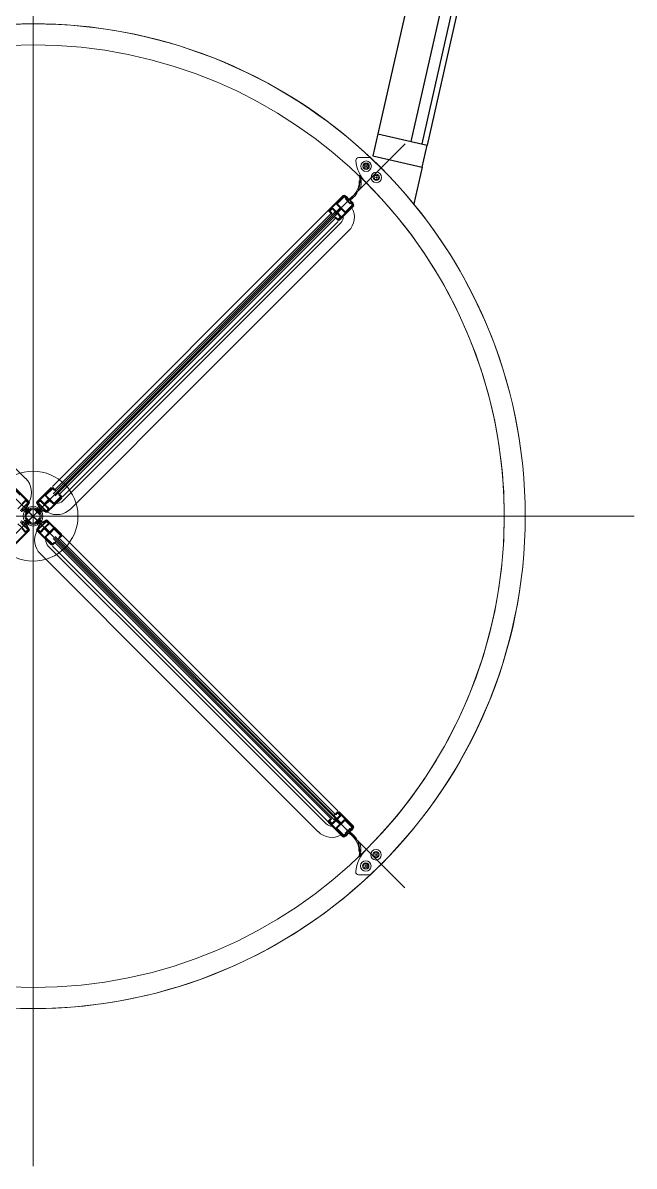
# Model space of a CAD drawing. Header units: inches. Extents: x -399 to 3145, y -842 to 1753.
# Drawn here: x 1133.2 to 1187.6, y -497.9 to -396.1 of the extents above; entities that cross this region are included whole.
import ezdxf

# ---------------------------------------------------------------- set-up
doc = ezdxf.new("R2010")
doc.units = ezdxf.units.IN
doc.header["$MEASUREMENT"] = 0
doc.layers.add('Level 16', color=7, linetype='Continuous', lineweight=9)
doc.layers.add('Level 25', color=7, linetype='Continuous', lineweight=9)

# ---------------------------------------------------------------- blocks, each defined once
blk = doc.blocks.new('1st-Floor-WCB_dwg_CEFAST-825243-Level 1')
at = {"layer": 'Level 25'}
for p, q in [((-0.55, 0), (0.55, 0)), ((0, -0.55), (0, 0.55))]:
    blk.add_line(p, q, dxfattribs=at)
at = {"layer": 'Level 25', "flags": 128}
blk.add_lwpolyline([(-0.62, -1.08), (0.62, -1.08), (1.25, 0), (0.62, 1.08), (-0.62, 1.08), (-1.25, 0)], close=True, dxfattribs=at)
at = {"layer": 'Level 25'}
for radius in [2.86, 1.71]:
    blk.add_circle((0, 0), radius, dxfattribs=at)
blk = doc.blocks.new('1st-Floor-WCB_dwg_CEFAST-825242-Level 1')
at = {"layer": 'Level 25'}
for p, q in [((-0.55, 0), (0.55, 0)), ((0, -0.55), (0, 0.55))]:
    blk.add_line(p, q, dxfattribs=at)
at = {"layer": 'Level 25', "flags": 128}
blk.add_lwpolyline([(-0.62, -1.08), (0.62, -1.08), (1.25, 0), (0.62, 1.08), (-0.62, 1.08), (-1.25, 0)], close=True, dxfattribs=at)
at = {"layer": 'Level 25'}
for radius in [2.86, 1.71]:
    blk.add_circle((0, 0), radius, dxfattribs=at)

msp = doc.modelspace()

# ---------------------------------------------------------------- linework, layer by layer
at = {"layer": 'Level 16', "color": 50, "lineweight": 30}
for p, q in [((1182.11, -329.46), (1164.8, -405.96)), ((1185.04, -330.12), (1167.73, -406.63)), ((1186.02, -330.34), (1168.7, -406.85)), ((1186.5, -330.45), (1169.19, -406.96)), ((1164.8, -405.96), (1164.36, -407.92)), ((1164.8, -405.96), (1169.19, -406.96)), ((1168.75, -408.91), (1169.19, -406.96)), ((1164.36, -407.92), (1168.75, -408.91)), ((1168.75, -408.91), (1168.01, -412.19))]:
    msp.add_line(p, q, dxfattribs=at)
at = {"layer": 'Level 25', "color": 2, "lineweight": 13}
for p, q in [((1134.07, -497.91), (1134.07, -378.51)), ((1133.95, -439.9), (1100.88, -406.83)), ((1134.19, -439.9), (1167.23, -406.85)), ((1163.08, -408.07), (1164.1, -408.07)), ((1164.57, -409.83), (1164.75, -409.83)), ((1164.66, -409.74), (1164.66, -409.92)), ((1161.71, -411.44), (1160.44, -412.71)), ((1161.84, -411.44), (1162.03, -411.62)), ((1161.41, -412.52), (1161.14, -412.25)), ((1161.86, -412.86), (1161.21, -412.22)), ((1162.64, -412.37), (1161.37, -413.64)), ((1161.73, -411.52), (1161.77, -411.56)), ((1161.74, -411.51), (1161.77, -411.55)), ((1161.74, -411.51), (1161.77, -411.53)), ((1161.75, -411.5), (1161.76, -411.52)), ((1161.75, -411.5), (1161.76, -411.51)), ((1161.76, -411.49), (1161.76, -411.5)), ((1162.05, -411.88), (1162.04, -411.9)), ((1162.11, -411.88), (1162.09, -411.9)), ((1162.22, -411.76), (1162.19, -411.79)), ((1162.32, -411.87), (1162.29, -411.9)), ((1162.52, -412.3), (1162.56, -412.35)), ((1162.53, -412.31), (1162.57, -412.34)), ((1162.55, -412.31), (1162.57, -412.34)), ((1162.56, -412.31), (1162.58, -412.33)), ((1162.57, -412.32), (1162.58, -412.33)), ((1162.58, -412.32), (1162.58, -412.32)), ((1160.39, -412.75), (1135.8, -437.35)), ((1135.87, -438.03), (1160.94, -412.95)), ((1136.05, -438.21), (1161.11, -413.13)), ((1160.62, -413.05), (1136.07, -437.61)), ((1136.46, -438.01), (1161.02, -413.45)), ((1160.44, -412.84), (1160.7, -413.11)), ((1160.5, -412.75), (1160.51, -412.76)), ((1160.5, -412.76), (1160.5, -412.76)), ((1160.51, -412.74), (1160.55, -412.77)), ((1160.51, -412.74), (1160.53, -412.77)), ((1160.51, -412.75), (1160.52, -412.77)), ((1160.52, -412.73), (1160.57, -412.78)), ((1160.52, -412.74), (1160.56, -412.78)), ((1160.71, -412.64), (1160.57, -412.78)), ((1160.75, -412.64), (1161.03, -412.92)), ((1161.08, -412.86), (1160.8, -412.59)), ((1161.23, -413.64), (1160.97, -413.37)), ((1161.12, -412.86), (1161.41, -412.57)), ((1161.47, -412.61), (1161.16, -412.92)), ((1161.22, -412.96), (1161.51, -412.66)), ((1161.49, -413.28), (1161.22, -413)), ((1161.3, -413.51), (1161.44, -413.37)), ((1161.49, -413.41), (1161.34, -413.56)), ((1161.47, -412.61), (1161.47, -412.61)), ((1161.47, -412.61), (1161.47, -412.61)), ((1161.48, -412.49), (1161.59, -412.6)), ((1161.48, -412.58), (1161.49, -412.59)), ((1161.48, -412.59), (1161.49, -412.6)), ((1161.48, -412.6), (1161.48, -412.6)), ((1161.48, -412.6), (1161.48, -412.6)), ((1161.49, -412.51), (1161.57, -412.59)), ((1161.49, -412.52), (1161.56, -412.59)), ((1161.49, -412.53), (1161.55, -412.59)), ((1161.49, -412.54), (1161.54, -412.59)), ((1161.49, -412.55), (1161.53, -412.59)), ((1161.49, -412.56), (1161.52, -412.59)), ((1161.49, -412.56), (1161.51, -412.59)), ((1161.49, -412.57), (1161.51, -412.59)), ((1161.49, -412.58), (1161.5, -412.59)), ((1161.56, -412.66), (1161.83, -412.94)), ((1161.25, -413.75), (1136.7, -438.3)), ((1148.49, -426.88), (1161.48, -413.89)), ((1161.31, -413.51), (1161.35, -413.56)), ((1161.31, -413.53), (1161.35, -413.56)), ((1161.31, -413.54), (1161.34, -413.57)), ((1161.32, -413.55), (1161.34, -413.57)), ((1161.32, -413.56), (1161.33, -413.58)), ((1161.32, -413.57), (1161.33, -413.58)), ((1161.32, -413.58), (1161.33, -413.59)), ((1149.2, -427.58), (1162.19, -414.6)), ((1133.41, -436.65), (1121.64, -424.88)), ((1136.72, -438.65), (1148.5, -426.88)), ((1137.43, -439.36), (1149.2, -427.58)), ((1133.72, -438.74), (1132.45, -437.46)), ((1134.42, -438.74), (1135.69, -437.46)), ((1135.71, -437.54), (1135.76, -437.59)), ((1135.71, -437.54), (1135.75, -437.59)), ((1135.71, -437.54), (1135.74, -437.57)), ((1135.72, -437.53), (1135.74, -437.55)), ((1135.72, -437.53), (1135.73, -437.54)), ((1135.72, -437.54), (1135.74, -437.56)), ((1135.73, -437.52), (1135.73, -437.53)), ((1135.82, -437.46), (1136.09, -437.73)), ((1133.36, -438.61), (1133.09, -438.88)), ((1133.72, -438.87), (1133.54, -439.05)), ((1133.64, -438.75), (1133.59, -438.8)), ((1133.64, -438.75), (1133.6, -438.8)), ((1133.65, -438.76), (1133.61, -438.8)), ((1133.65, -438.76), (1133.62, -438.79)), ((1133.66, -438.77), (1133.63, -438.79)), ((1133.66, -438.77), (1133.64, -438.79)), ((1133.66, -438.78), (1133.66, -438.78)), ((1134.42, -438.87), (1134.6, -439.05)), ((1134.48, -438.77), (1134.51, -438.79)), ((1134.48, -438.77), (1134.5, -438.79)), ((1134.48, -438.78), (1134.48, -438.78)), ((1134.49, -438.76), (1134.52, -438.79)), ((1134.49, -438.76), (1134.53, -438.8)), ((1134.5, -438.75), (1134.55, -438.8)), ((1134.5, -438.75), (1134.54, -438.8)), ((1134.78, -438.61), (1135.05, -438.88)), ((1135.1, -438.88), (1135.45, -438.53)), ((1135.5, -438.58), (1135.15, -438.93)), ((1135.17, -438.21), (1135.45, -438.5)), ((1135.34, -439.66), (1136.62, -438.39)), ((1135.52, -438.46), (1135.62, -438.57)), ((1135.52, -438.48), (1135.6, -438.56)), ((1135.52, -438.53), (1135.55, -438.56)), ((1135.52, -438.54), (1135.54, -438.56)), ((1135.52, -438.55), (1135.53, -438.56)), ((1135.52, -438.55), (1135.53, -438.56)), ((1135.53, -438.49), (1135.59, -438.56)), ((1135.53, -438.5), (1135.58, -438.55)), ((1135.53, -438.51), (1135.57, -438.55)), ((1135.53, -438.52), (1135.56, -438.55)), ((1135.53, -438.53), (1135.55, -438.55)), ((1135.57, -438.51), (1135.57, -438.51)), ((1136.62, -438.26), (1136.35, -437.99)), ((1136.5, -438.33), (1136.54, -438.37)), ((1136.52, -438.34), (1136.54, -438.36)), ((1136.53, -438.34), (1136.55, -438.36)), ((1136.54, -438.34), (1136.55, -438.36)), ((1136.55, -438.35), (1136.56, -438.35)), ((1134.35, -439.73), (1100.92, -473.16)), ((1133.32, -439.36), (1133.19, -439.49)), ((1133.46, -439.03), (1133.32, -439.17)), ((1133.32, -439.36), (1133.34, -439.37)), ((1133.33, -439.41), (1133.34, -439.43)), ((1133.34, -439.37), (1133.43, -439.28)), ((1133.41, -439.27), (1133.43, -439.28)), ((1133.46, -439.88), (1133.93, -439.41)), ((1133.47, -439.26), (1133.48, -439.28)), ((1133.79, -439.73), (1167.19, -473.13)), ((1134.68, -439.88), (1134.21, -439.41)), ((1134.67, -439.26), (1134.66, -439.28)), ((1134.68, -439.03), (1134.82, -439.17)), ((1134.72, -439.27), (1134.71, -439.28)), ((1134.8, -439.37), (1134.71, -439.28)), ((1134.82, -439.36), (1134.8, -439.37)), ((1134.81, -439.41), (1134.8, -439.43)), ((1134.82, -439.36), (1134.95, -439.49)), ((1135.19, -439.03), (1135.47, -439.3)), ((1135.42, -439.39), (1135.28, -439.53)), ((1135.28, -439.54), (1135.33, -439.58)), ((1135.28, -439.55), (1135.32, -439.59)), ((1135.29, -439.56), (1135.32, -439.59)), ((1135.29, -439.57), (1135.31, -439.6)), ((1135.29, -439.59), (1135.31, -439.6)), ((1135.3, -439.6), (1135.3, -439.6)), ((1187.63, -440.01), (1074.19, -440.01)), ((1133.32, -440.67), (1133.19, -440.53)), ((1133.32, -440.67), (1133.34, -440.66)), ((1133.46, -441), (1133.32, -440.86)), ((1133.33, -440.62), (1133.34, -440.6)), ((1133.34, -440.66), (1133.43, -440.75)), ((1133.41, -440.76), (1133.43, -440.75)), ((1133.46, -440.15), (1133.93, -440.62)), ((1133.47, -440.76), (1133.48, -440.75)), ((1133.72, -441.16), (1133.54, -440.98)), ((1134.68, -440.15), (1134.21, -440.62)), ((1134.42, -441.16), (1134.6, -440.98)), ((1134.67, -440.76), (1134.66, -440.75)), ((1134.68, -441), (1134.82, -440.86)), ((1134.8, -440.66), (1134.71, -440.75)), ((1134.72, -440.76), (1134.71, -440.75)), ((1134.81, -440.62), (1134.8, -440.6)), ((1134.82, -440.67), (1134.8, -440.66)), ((1134.82, -440.67), (1134.95, -440.53)), ((1135.19, -441), (1135.47, -440.72)), ((1135.28, -440.48), (1135.32, -440.44)), ((1135.28, -440.49), (1135.33, -440.45)), ((1135.42, -440.64), (1135.28, -440.5)), ((1135.29, -440.44), (1135.31, -440.43)), ((1135.29, -440.46), (1135.31, -440.43)), ((1135.29, -440.47), (1135.32, -440.44)), ((1135.3, -440.43), (1135.3, -440.42)), ((1135.34, -440.37), (1136.62, -441.64)), ((1133.72, -441.29), (1132.45, -442.57)), ((1133.36, -441.42), (1133.09, -441.14)), ((1133.64, -441.28), (1133.59, -441.23)), ((1133.64, -441.28), (1133.6, -441.23)), ((1133.65, -441.27), (1133.61, -441.23)), ((1133.65, -441.27), (1133.62, -441.24)), ((1133.66, -441.26), (1133.63, -441.24)), ((1133.66, -441.26), (1133.64, -441.24)), ((1133.66, -441.25), (1133.66, -441.25)), ((1134.42, -441.29), (1135.69, -442.57)), ((1134.48, -441.26), (1134.5, -441.24)), ((1134.48, -441.26), (1134.51, -441.24)), ((1134.48, -441.25), (1134.48, -441.25)), ((1134.49, -441.27), (1134.53, -441.23)), ((1134.49, -441.27), (1134.52, -441.24)), ((1134.5, -441.28), (1134.54, -441.23)), ((1134.5, -441.28), (1134.55, -441.23)), ((1134.78, -441.42), (1135.05, -441.14)), ((1135.1, -441.14), (1135.45, -441.5)), ((1135.5, -441.45), (1135.15, -441.09)), ((1135.17, -441.82), (1135.45, -441.53)), ((1135.22, -441.9), (1135.76, -442.44)), ((1135.52, -441.57), (1135.62, -441.46)), ((1135.52, -441.48), (1135.53, -441.47)), ((1135.52, -441.48), (1135.53, -441.47)), ((1135.52, -441.49), (1135.54, -441.47)), ((1135.52, -441.49), (1135.55, -441.47)), ((1135.52, -441.55), (1135.6, -441.47)), ((1135.53, -441.54), (1135.59, -441.47)), ((1135.53, -441.5), (1135.55, -441.48)), ((1135.53, -441.51), (1135.56, -441.48)), ((1135.53, -441.52), (1135.57, -441.48)), ((1135.53, -441.53), (1135.58, -441.48)), ((1135.57, -441.52), (1135.57, -441.52)), ((1135.87, -442), (1160.91, -467.05)), ((1136.49, -441.71), (1135.95, -441.17)), ((1136.05, -441.82), (1161.08, -466.87)), ((1136.62, -441.77), (1136.35, -442.04)), ((1136.5, -441.7), (1136.54, -441.66)), ((1136.52, -441.69), (1136.54, -441.67)), ((1136.53, -441.69), (1136.55, -441.67)), ((1136.54, -441.69), (1136.55, -441.67)), ((1136.55, -441.68), (1136.56, -441.68)), ((1161.23, -466.25), (1136.7, -441.73)), ((1135.43, -442.67), (1147.21, -454.44)), ((1135.71, -442.49), (1135.75, -442.44)), ((1135.71, -442.49), (1135.74, -442.46)), ((1135.72, -442.49), (1135.74, -442.47)), ((1135.72, -442.5), (1135.74, -442.48)), ((1135.72, -442.5), (1135.73, -442.49)), ((1135.73, -442.51), (1135.73, -442.5)), ((1160.36, -467.25), (1135.8, -442.68)), ((1135.82, -442.57), (1136.09, -442.3)), ((1160.59, -466.95), (1136.07, -442.42)), ((1136.46, -442.02), (1160.99, -466.55)), ((1134.73, -443.37), (1146.5, -455.15)), ((1146.5, -455.15), (1159.46, -468.11)), ((1147.21, -454.44), (1160.17, -467.4)), ((1161.21, -466.36), (1160.94, -466.63)), ((1161.28, -466.46), (1161.31, -466.43)), ((1161.28, -466.49), (1161.32, -466.44)), ((1161.28, -466.47), (1161.32, -466.44)), ((1161.29, -466.43), (1161.3, -466.42)), ((1161.29, -466.44), (1161.31, -466.42)), ((1161.29, -466.45), (1161.31, -466.43)), ((1161.3, -466.42), (1161.3, -466.41)), ((1161.47, -466.59), (1161.32, -466.44)), ((1162.61, -467.63), (1161.34, -466.36)), ((1160.41, -467.16), (1160.67, -466.89)), ((1161.68, -468.56), (1160.41, -467.29)), ((1160.47, -467.24), (1160.47, -467.24)), ((1160.47, -467.25), (1160.48, -467.24)), ((1160.48, -467.25), (1160.49, -467.23)), ((1160.48, -467.26), (1160.51, -467.23)), ((1160.49, -467.26), (1160.53, -467.22)), ((1160.49, -467.26), (1160.52, -467.23)), ((1160.68, -467.36), (1160.54, -467.22)), ((1160.72, -467.36), (1161, -467.08)), ((1161.05, -467.14), (1160.77, -467.41)), ((1161.09, -467.14), (1161.39, -467.43)), ((1161.44, -467.39), (1161.13, -467.08)), ((1161.83, -467.14), (1161.18, -467.78)), ((1161.46, -466.72), (1161.19, -467)), ((1161.19, -467.04), (1161.48, -467.34)), ((1161.44, -467.39), (1161.44, -467.39)), ((1161.44, -467.39), (1161.44, -467.39)), ((1161.45, -467.4), (1161.45, -467.4)), ((1161.45, -467.4), (1161.45, -467.4)), ((1161.45, -467.41), (1161.46, -467.4)), ((1161.45, -467.51), (1161.56, -467.4)), ((1161.46, -467.42), (1161.46, -467.41)), ((1161.46, -467.42), (1161.47, -467.41)), ((1161.46, -467.43), (1161.48, -467.41)), ((1161.46, -467.44), (1161.48, -467.41)), ((1161.46, -467.44), (1161.49, -467.41)), ((1161.46, -467.45), (1161.5, -467.41)), ((1161.46, -467.46), (1161.51, -467.41)), ((1161.46, -467.47), (1161.52, -467.41)), ((1161.46, -467.48), (1161.53, -467.41)), ((1161.46, -467.49), (1161.54, -467.41)), ((1161.53, -467.34), (1161.8, -467.06)), ((1161.89, -467.11), (1162.48, -467.7)), ((1161.39, -467.48), (1161.11, -467.75)), ((1161.16, -467.84), (1161.75, -468.43)), ((1161.7, -468.48), (1161.75, -468.44)), ((1161.71, -468.49), (1161.74, -468.45)), ((1161.71, -468.49), (1161.74, -468.47)), ((1161.72, -468.5), (1161.74, -468.48)), ((1161.72, -468.5), (1161.73, -468.49)), ((1161.82, -468.56), (1162, -468.38)), ((1162.02, -468.12), (1162.01, -468.1)), ((1162.08, -468.12), (1162.06, -468.1)), ((1162.19, -468.24), (1162.16, -468.21)), ((1162.29, -468.13), (1162.26, -468.1)), ((1162.49, -467.7), (1162.53, -467.65)), ((1162.5, -467.69), (1162.54, -467.66)), ((1162.52, -467.69), (1162.54, -467.66)), ((1162.53, -467.69), (1162.55, -467.67)), ((1162.54, -467.68), (1162.55, -467.67)), ((1162.55, -467.68), (1162.56, -467.68)), ((1161.73, -468.51), (1161.73, -468.5)), ((1164.54, -470.17), (1164.72, -470.17)), ((1164.63, -470.26), (1164.63, -470.08)), ((1163.07, -471.95), (1164.09, -471.95))]:
    msp.add_line(p, q, dxfattribs=at)
at = {"layer": 'Level 25', "color": 2, "lineweight": 13, "flags": 128}
for points in [[(1162.23, -411.76), (1162.48, -411.57), (1162.67, -411.38), (1162.83, -411.17), (1162.96, -410.94), (1163.06, -410.69), (1163.12, -410.44), (1163.14, -410.17), (1163.16, -410.14), (1163.19, -410.13), (1163.21, -410.16)], [(1163.09, -410.89), (1163.2, -410.89), (1163.27, -410.66), (1163.3, -410.42), (1163.31, -410.17), (1163.29, -409.93), (1163.23, -409.66), (1163.13, -409.66), (1163.19, -409.92), (1163.21, -410.2), (1163.2, -410.47), (1163.14, -410.74), (1163.05, -411), (1162.92, -411.24), (1162.76, -411.46), (1162.57, -411.66), (1162.32, -411.87), (1162.58, -412.12), (1162.55, -412.15)], [(1161.19, -412.16), (1161.78, -411.57), (1161.76, -411.49), (1160.49, -412.76), (1160.57, -412.78), (1160.52, -412.73)], [(1161.92, -412.89), (1162.51, -412.3), (1162.59, -412.32), (1161.32, -413.59), (1161.3, -413.51), (1161.35, -413.56)], [(1161.78, -411.57), (1161.73, -411.52), (1161.78, -411.57)], [(1161.8, -411.49), (1161.98, -411.68), (1162.03, -411.63)], [(1161.88, -411.58), (1161.86, -411.61), (1161.95, -411.7), (1161.91, -411.75), (1162.05, -411.88)], [(1161.93, -411.53), (1161.96, -411.5), (1162.22, -411.76)], [(1162.11, -411.88), (1161.97, -411.75), (1162.06, -411.66), (1162.19, -411.79)], [(1162.04, -411.9), (1162.18, -412.04), (1162.19, -412.03), (1162.33, -412.17), (1162.38, -412.13), (1162.47, -412.22), (1162.5, -412.2)], [(1162.29, -411.9), (1162.42, -412.02), (1162.33, -412.11), (1162.19, -411.97), (1162.18, -411.99), (1162.09, -411.9)], [(1162.64, -412.23), (1162.45, -412.05), (1162.4, -412.1), (1162.59, -412.28)], [(1162.51, -412.3), (1162.56, -412.35), (1162.51, -412.3)], [(1160.49, -412.8), (1160.69, -412.99), (1160.64, -413.04)], [(1161.19, -413.07), (1160.94, -412.96), (1161.12, -413.14), (1161.01, -412.89)], [(1161.03, -412.91), (1161.16, -413.05), (1161.44, -413.33)], [(1161.15, -413.03), (1161.04, -412.93), (1161.15, -413.02), (1161.06, -412.93), (1161.14, -413.01), (1161.07, -412.93), (1161.14, -412.99), (1161.08, -412.94), (1161.14, -412.98), (1161.1, -412.94), (1161.14, -412.97), (1161.11, -412.94), (1161.14, -412.96), (1161.12, -412.94), (1161.14, -412.95), (1161.14, -412.94), (1161.15, -412.94), (1161.15, -412.93), (1161.15, -412.93), (1161.15, -412.92)], [(1161.04, -413.44), (1161.08, -413.39), (1161.28, -413.59)], [(1133.67, -438.78), (1132.41, -437.52), (1132.38, -437.59), (1132.92, -438.13)], [(1134.47, -438.78), (1135.73, -437.52), (1135.76, -437.59), (1135.22, -438.13)], [(1136.02, -437.66), (1135.97, -437.71), (1135.78, -437.52)], [(1133.41, -438.66), (1133.14, -438.93), (1133, -439.07), (1132.72, -439.35)], [(1133.58, -438.91), (1133.56, -438.88), (1133.29, -439.14), (1133.32, -439.17)], [(1133.45, -438.66), (1133.59, -438.8), (1133.67, -438.78)], [(1133.63, -438.96), (1133.66, -438.98), (1133.56, -439.08), (1133.6, -439.12), (1133.47, -439.26)], [(1133.54, -439.05), (1133.49, -439.01), (1133.67, -438.82)], [(1134.69, -438.66), (1134.55, -438.8), (1134.47, -438.78)], [(1134.6, -439.05), (1134.65, -439.01), (1134.47, -438.82)], [(1134.51, -438.96), (1134.48, -438.98), (1134.58, -439.08), (1134.54, -439.12), (1134.67, -439.26)], [(1134.56, -438.91), (1134.58, -438.88), (1134.85, -439.14), (1134.82, -439.17)], [(1134.73, -438.66), (1135, -438.93), (1135.14, -439.07), (1135.42, -439.35)], [(1135.13, -439.06), (1135.02, -438.95), (1135.13, -439.05), (1135.03, -438.95), (1135.12, -439.04), (1135.04, -438.96), (1135.12, -439.03), (1135.05, -438.96), (1135.12, -439.02), (1135.07, -438.96), (1135.12, -439.02), (1135.07, -438.96), (1135.12, -439.01), (1135.08, -438.97), (1135.11, -438.99), (1135.09, -438.97), (1135.12, -438.98), (1135.1, -438.96), (1135.12, -438.97), (1135.11, -438.96), (1135.12, -438.96), (1135.12, -438.95), (1135.13, -438.95), (1135.13, -438.95)], [(1135.19, -438.98), (1135.52, -438.66), (1135.57, -438.64), (1135.61, -438.66), (1135.87, -438.91)], [(1135.91, -438.86), (1135.64, -438.58), (1135.22, -438.17)], [(1135.33, -439.58), (1135.28, -439.53), (1135.3, -439.61), (1136.56, -438.34)], [(1136.56, -438.34), (1136.49, -438.32), (1135.95, -438.86)], [(1136.56, -438.3), (1136.37, -438.11), (1136.42, -438.06)], [(1136.49, -438.32), (1136.53, -438.37), (1136.49, -438.33)], [(1133.19, -439.5), (1133.09, -439.4), (1133.23, -439.26), (1133.2, -439.23), (1132.94, -439.5), (1132.97, -439.53)], [(1133.32, -439.41), (1133.19, -439.55), (1133.14, -439.5), (1133.04, -439.6), (1133.01, -439.58)], [(1133.57, -439.52), (1133.7, -439.39), (1133.72, -439.36), (1133.7, -439.39), (1133.57, -439.52), (1133.45, -439.65), (1133.41, -439.66), (1133.38, -439.65), (1133.36, -439.62), (1133.36, -439.56), (1133.35, -439.54), (1133.33, -439.55), (1133.35, -439.54), (1133.33, -439.55), (1133.35, -439.54), (1133.36, -439.56), (1133.36, -439.62), (1133.38, -439.65), (1133.41, -439.66), (1133.45, -439.65), (1133.57, -439.52), (1133.7, -439.39), (1133.72, -439.36), (1133.7, -439.32)], [(1133.7, -439.32), (1133.67, -439.31), (1133.7, -439.32), (1133.72, -439.36), (1133.7, -439.39), (1133.57, -439.52), (1133.45, -439.65), (1133.41, -439.66), (1133.38, -439.65), (1133.36, -439.62), (1133.38, -439.65)], [(1133.38, -439.65), (1133.41, -439.66), (1133.45, -439.65), (1133.57, -439.52)], [(1133.39, -439.37), (1133.46, -439.4), (1133.5, -439.46), (1133.52, -439.53), (1133.5, -439.46), (1133.46, -439.4), (1133.39, -439.37)], [(1133.46, -439.03), (1133.55, -439.13), (1133.41, -439.26)], [(1134.56, -439.52), (1134.44, -439.39), (1134.42, -439.36), (1134.43, -439.32), (1134.47, -439.31), (1134.43, -439.32), (1134.47, -439.31), (1134.53, -439.3), (1134.54, -439.29), (1134.53, -439.27), (1134.54, -439.29), (1134.53, -439.3), (1134.47, -439.31), (1134.53, -439.3), (1134.54, -439.29)], [(1134.54, -439.29), (1134.53, -439.27), (1134.54, -439.29), (1134.53, -439.3), (1134.47, -439.31), (1134.43, -439.32), (1134.42, -439.36), (1134.44, -439.39), (1134.56, -439.52), (1134.44, -439.39), (1134.42, -439.36), (1134.43, -439.32), (1134.42, -439.36)], [(1134.42, -439.36), (1134.44, -439.39), (1134.56, -439.52), (1134.69, -439.65), (1134.73, -439.66), (1134.76, -439.65), (1134.78, -439.62), (1134.76, -439.65)], [(1134.76, -439.65), (1134.73, -439.66), (1134.69, -439.65), (1134.56, -439.52)], [(1134.68, -439.03), (1134.59, -439.13), (1134.73, -439.26)], [(1134.75, -439.37), (1134.68, -439.4), (1134.64, -439.46), (1134.62, -439.53), (1134.64, -439.46), (1134.68, -439.4), (1134.75, -439.37)], [(1134.82, -439.41), (1134.95, -439.55), (1135, -439.5), (1135.1, -439.6), (1135.13, -439.58)], [(1134.95, -439.5), (1135.05, -439.4), (1134.91, -439.26), (1134.94, -439.23), (1135.2, -439.5), (1135.17, -439.53)], [(1135.26, -439.61), (1135.08, -439.43), (1135.03, -439.48), (1135.21, -439.66)], [(1132.72, -440.68), (1133, -440.96), (1133.14, -441.09), (1133.41, -441.37)], [(1133.19, -440.53), (1133.09, -440.63), (1133.23, -440.77), (1133.2, -440.8), (1132.94, -440.53), (1132.97, -440.5)], [(1133.32, -440.62), (1133.19, -440.48), (1133.14, -440.53), (1133.04, -440.43), (1133.01, -440.45)], [(1133.58, -441.12), (1133.56, -441.15), (1133.29, -440.89), (1133.32, -440.86)], [(1133.39, -440.66), (1133.46, -440.63), (1133.5, -440.57), (1133.52, -440.5), (1133.5, -440.57), (1133.46, -440.63), (1133.39, -440.66)], [(1133.46, -441), (1133.55, -440.9), (1133.41, -440.77)], [(1133.63, -441.07), (1133.66, -441.05), (1133.56, -440.95), (1133.6, -440.91), (1133.47, -440.77)], [(1133.67, -441.21), (1133.49, -441.02), (1133.54, -440.97)], [(1134.54, -440.74), (1134.53, -440.73), (1134.47, -440.72), (1134.43, -440.71), (1134.42, -440.67), (1134.44, -440.64), (1134.56, -440.51), (1134.69, -440.38), (1134.73, -440.37), (1134.76, -440.38), (1134.78, -440.41), (1134.76, -440.38), (1134.73, -440.37), (1134.69, -440.38), (1134.73, -440.37), (1134.76, -440.38), (1134.78, -440.41), (1134.78, -440.47), (1134.78, -440.41)], [(1134.54, -440.74), (1134.53, -440.76), (1134.54, -440.74), (1134.53, -440.76), (1134.54, -440.74), (1134.53, -440.73), (1134.47, -440.72), (1134.43, -440.71), (1134.42, -440.67), (1134.44, -440.64), (1134.56, -440.51), (1134.69, -440.38), (1134.56, -440.51), (1134.44, -440.64), (1134.42, -440.67), (1134.44, -440.64), (1134.56, -440.51), (1134.69, -440.38), (1134.73, -440.37), (1134.76, -440.38), (1134.78, -440.41), (1134.78, -440.47), (1134.79, -440.49), (1134.81, -440.48), (1134.79, -440.49), (1134.78, -440.47), (1134.79, -440.49), (1134.81, -440.48), (1134.79, -440.49), (1134.78, -440.47), (1134.78, -440.41)], [(1134.47, -441.21), (1134.65, -441.02), (1134.6, -440.97)], [(1134.51, -441.07), (1134.48, -441.05), (1134.58, -440.95), (1134.54, -440.91), (1134.67, -440.77)], [(1134.56, -441.12), (1134.58, -441.15), (1134.85, -440.89), (1134.82, -440.86)], [(1134.68, -441), (1134.59, -440.9), (1134.73, -440.77)], [(1135.42, -440.68), (1135.14, -440.96), (1135, -441.09), (1134.73, -441.37)], [(1134.82, -440.62), (1134.95, -440.48), (1135, -440.53), (1135.1, -440.43), (1135.13, -440.45)], [(1134.95, -440.53), (1135.05, -440.63), (1134.91, -440.77), (1134.94, -440.8), (1135.2, -440.53), (1135.17, -440.5)], [(1135.13, -440.97), (1135.02, -441.08), (1135.13, -440.98), (1135.03, -441.08), (1135.12, -440.99), (1135.04, -441.07), (1135.12, -440.99), (1135.05, -441.07), (1135.12, -441.01), (1135.07, -441.07), (1135.12, -441.01), (1135.07, -441.07), (1135.12, -441.02), (1135.08, -441.06), (1135.11, -441.04), (1135.09, -441.06), (1135.12, -441.05), (1135.1, -441.07), (1135.12, -441.06), (1135.11, -441.07), (1135.12, -441.07), (1135.12, -441.08), (1135.13, -441.08), (1135.13, -441.08)], [(1135.21, -440.37), (1135.03, -440.55), (1135.08, -440.6), (1135.26, -440.42)], [(1136.56, -441.68), (1135.3, -440.42), (1135.28, -440.5), (1135.33, -440.45)], [(1132.43, -442.48), (1132.38, -442.44), (1132.41, -442.51), (1133.67, -441.25)], [(1133.45, -441.37), (1133.59, -441.23), (1133.67, -441.25)], [(1134.69, -441.37), (1134.55, -441.23), (1134.47, -441.25)], [(1135.71, -442.48), (1135.76, -442.44), (1135.73, -442.51), (1134.47, -441.25)], [(1135.19, -441.05), (1135.52, -441.37), (1135.57, -441.39), (1135.61, -441.37), (1135.87, -441.12)], [(1135.91, -441.17), (1135.64, -441.45), (1135.22, -441.86)], [(1136.42, -441.97), (1136.37, -441.92), (1136.56, -441.73)], [(1136.49, -441.7), (1136.53, -441.66), (1136.49, -441.71), (1136.56, -441.68)], [(1136.02, -442.37), (1135.97, -442.32), (1135.78, -442.51)], [(1161.01, -466.56), (1161.06, -466.61), (1161.25, -466.41)], [(1162.48, -467.7), (1162.53, -467.65), (1162.48, -467.7), (1162.56, -467.68), (1161.29, -466.41), (1161.27, -466.49)], [(1161.32, -466.44), (1161.27, -466.49), (1161.41, -466.63)], [(1160.61, -466.96), (1160.66, -467.01), (1160.46, -467.2)], [(1160.54, -467.22), (1160.46, -467.24), (1161.73, -468.51), (1161.75, -468.43), (1161.7, -468.48), (1161.75, -468.43)], [(1160.49, -467.27), (1160.54, -467.22), (1160.49, -467.27)], [(1160.98, -467.11), (1161.09, -466.86), (1160.91, -467.04), (1161.16, -466.93)], [(1161.41, -466.67), (1161.13, -466.95), (1161, -467.09)], [(1161.12, -466.97), (1161.02, -467.07), (1161.12, -466.98), (1161.03, -467.07), (1161.11, -466.99), (1161.04, -467.07), (1161.11, -467.01), (1161.05, -467.06), (1161.11, -467.02), (1161.07, -467.06), (1161.11, -467.03), (1161.08, -467.06), (1161.11, -467.04), (1161.1, -467.06), (1161.11, -467.05), (1161.11, -467.06), (1161.12, -467.06), (1161.12, -467.07), (1161.12, -467.07), (1161.12, -467.08)], [(1161.77, -468.51), (1161.95, -468.32), (1162, -468.37)], [(1161.85, -468.42), (1161.83, -468.39), (1161.92, -468.3), (1161.88, -468.25), (1162.02, -468.12)], [(1162.19, -468.24), (1161.93, -468.5), (1161.9, -468.47)], [(1162.08, -468.12), (1161.94, -468.25), (1162.03, -468.34), (1162.16, -468.21)], [(1162.01, -468.1), (1162.15, -467.96), (1162.17, -467.97), (1162.3, -467.83), (1162.35, -467.87), (1162.45, -467.78), (1162.47, -467.8)], [(1162.26, -468.1), (1162.39, -467.98), (1162.3, -467.89), (1162.17, -468.03), (1162.15, -468.01), (1162.06, -468.1)], [(1162.2, -468.24), (1162.45, -468.43), (1162.64, -468.62), (1162.8, -468.83), (1162.93, -469.06), (1163.03, -469.31), (1163.09, -469.56), (1163.11, -469.83), (1163.13, -469.86), (1163.16, -469.87), (1163.18, -469.84)], [(1162.52, -467.85), (1162.55, -467.88), (1162.29, -468.13), (1162.54, -468.34), (1162.73, -468.54), (1162.89, -468.76), (1163.02, -469), (1163.11, -469.26), (1163.17, -469.53), (1163.18, -469.8), (1163.16, -470.08), (1163.1, -470.34), (1163.2, -470.34), (1163.26, -470.07), (1163.28, -469.83), (1163.27, -469.58), (1163.24, -469.34), (1163.17, -469.11), (1163.06, -469.11)], [(1162.56, -467.72), (1162.38, -467.9), (1162.43, -467.95), (1162.61, -467.77)]]:
    msp.add_lwpolyline(points, dxfattribs=at)
for points in [[(1133.48, -439.28), (1133.34, -439.43)], [(1133.45, -439.51), (1133.47, -439.58), (1133.45, -439.51), (1133.41, -439.45), (1133.34, -439.42), (1133.41, -439.45)], [(1133.4, -439.46), (1133.34, -439.42), (1133.4, -439.46), (1133.45, -439.51), (1133.47, -439.59), (1133.45, -439.51)], [(1133.36, -439.62), (1133.36, -439.56), (1133.35, -439.54), (1133.36, -439.56)], [(1133.36, -439.83), (1133.89, -439.3), (1133.62, -439.57), (1133.36, -439.83), (1133.89, -439.3), (1134.25, -439.3), (1133.89, -439.3), (1134.25, -439.3), (1134.78, -439.83), (1134.52, -439.57), (1134.25, -439.3), (1133.89, -439.3), (1133.62, -439.57), (1133.36, -439.83), (1133.36, -440.19), (1133.36, -439.83), (1133.36, -440.19), (1133.89, -440.73), (1134.25, -440.73), (1133.89, -440.73), (1133.62, -440.46), (1133.36, -440.19), (1133.89, -440.73), (1134.25, -440.73), (1134.78, -440.19), (1134.78, -439.83), (1134.78, -440.19), (1134.52, -440.46), (1134.25, -440.73), (1134.78, -440.19), (1134.78, -439.83), (1134.52, -439.57), (1134.25, -439.3), (1134.78, -439.83), (1134.78, -440.19), (1134.52, -440.46), (1134.25, -440.73), (1133.89, -440.73), (1133.62, -440.46), (1133.36, -440.19)], [(1133.36, -439.4), (1133.42, -439.44), (1133.46, -439.5), (1133.48, -439.57), (1133.46, -439.5), (1133.42, -439.44)], [(1133.36, -439.4), (1133.42, -439.44), (1133.46, -439.5), (1133.48, -439.57), (1133.46, -439.5), (1133.42, -439.44)], [(1133.38, -439.38), (1133.44, -439.42), (1133.48, -439.48), (1133.5, -439.55), (1133.48, -439.48), (1133.44, -439.42)], [(1133.38, -439.38), (1133.44, -439.42), (1133.48, -439.48), (1133.5, -439.55), (1133.48, -439.48), (1133.44, -439.42)], [(1133.55, -439.5), (1133.44, -439.61), (1133.41, -439.61), (1133.39, -439.59), (1133.4, -439.56), (1133.39, -439.59), (1133.41, -439.61), (1133.44, -439.61), (1133.55, -439.5), (1133.66, -439.39), (1133.67, -439.36), (1133.65, -439.34), (1133.62, -439.34), (1133.65, -439.34), (1133.67, -439.36), (1133.66, -439.39)], [(1133.39, -439.36), (1133.46, -439.4), (1133.5, -439.46), (1133.52, -439.53), (1133.5, -439.46), (1133.46, -439.4)], [(1133.44, -439.61), (1133.41, -439.61), (1133.39, -439.59), (1133.4, -439.56), (1133.45, -439.51), (1133.4, -439.56), (1133.39, -439.59), (1133.41, -439.61), (1133.44, -439.61), (1133.55, -439.5), (1133.66, -439.39), (1133.55, -439.5)], [(1133.45, -439.51), (1133.4, -439.56)], [(1133.42, -439.34), (1133.46, -439.4), (1133.52, -439.45), (1133.59, -439.46), (1133.52, -439.45), (1133.46, -439.4)], [(1133.42, -439.34), (1133.46, -439.4), (1133.52, -439.44), (1133.59, -439.46), (1133.52, -439.44), (1133.46, -439.4)], [(1133.53, -439.43), (1133.6, -439.45), (1133.53, -439.43), (1133.47, -439.39), (1133.44, -439.32), (1133.47, -439.39)], [(1133.44, -439.32), (1133.47, -439.39), (1133.53, -439.43), (1133.6, -439.45), (1133.53, -439.43), (1133.47, -439.39)], [(1133.55, -439.41), (1133.62, -439.43), (1133.55, -439.41), (1133.49, -439.37), (1133.46, -439.3), (1133.49, -439.37)], [(1133.46, -439.3), (1133.5, -439.36), (1133.55, -439.41), (1133.63, -439.43), (1133.55, -439.41), (1133.5, -439.36)], [(1133.57, -439.39), (1133.64, -439.41), (1133.57, -439.39), (1133.51, -439.35), (1133.47, -439.29), (1133.51, -439.35)], [(1133.47, -439.29), (1133.51, -439.35), (1133.57, -439.39), (1133.64, -439.41), (1133.57, -439.39), (1133.51, -439.35)], [(1133.57, -439.39), (1133.62, -439.34)], [(1133.67, -439.36), (1133.65, -439.34), (1133.62, -439.34), (1133.57, -439.39), (1133.62, -439.34), (1133.65, -439.34), (1133.67, -439.36), (1133.66, -439.39)], [(1133.57, -439.51), (1133.94, -439.89), (1133.57, -439.51), (1133.94, -439.89)], [(1133.7, -439.32), (1133.72, -439.36), (1133.7, -439.32), (1133.67, -439.31), (1133.61, -439.3), (1133.6, -439.29), (1133.61, -439.27), (1133.6, -439.29), (1133.61, -439.27), (1133.6, -439.29), (1133.61, -439.3), (1133.67, -439.31), (1133.61, -439.3), (1133.6, -439.29), (1133.61, -439.3), (1133.67, -439.31)], [(1134.13, -440.08), (1134.01, -439.95), (1134.13, -440.08), (1134.01, -439.95)], [(1134.01, -440.08), (1134.13, -439.95), (1134.01, -440.08), (1134.13, -439.95)], [(1134.57, -439.51), (1134.2, -439.89), (1134.57, -439.51), (1134.2, -439.89)], [(1134.74, -439.56), (1134.69, -439.51), (1134.74, -439.56), (1134.75, -439.59), (1134.73, -439.61), (1134.7, -439.61), (1134.59, -439.5), (1134.48, -439.39), (1134.47, -439.36), (1134.49, -439.34), (1134.52, -439.34), (1134.57, -439.39), (1134.52, -439.34), (1134.49, -439.34), (1134.47, -439.36), (1134.48, -439.39), (1134.59, -439.5), (1134.7, -439.61), (1134.73, -439.61), (1134.75, -439.59)], [(1134.52, -439.34), (1134.49, -439.34), (1134.47, -439.36), (1134.48, -439.39), (1134.59, -439.5), (1134.48, -439.39), (1134.47, -439.36), (1134.49, -439.34)], [(1134.57, -439.39), (1134.5, -439.41), (1134.57, -439.39), (1134.63, -439.35), (1134.67, -439.29), (1134.63, -439.35)], [(1134.67, -439.29), (1134.63, -439.35), (1134.57, -439.39), (1134.5, -439.41), (1134.57, -439.39), (1134.63, -439.35)], [(1134.59, -439.41), (1134.51, -439.43), (1134.59, -439.41), (1134.64, -439.36), (1134.68, -439.3), (1134.64, -439.36)], [(1134.68, -439.3), (1134.65, -439.37), (1134.59, -439.41), (1134.52, -439.43), (1134.59, -439.41), (1134.65, -439.37)], [(1134.57, -439.39), (1134.52, -439.34)], [(1134.61, -439.43), (1134.53, -439.45), (1134.61, -439.43), (1134.67, -439.39), (1134.7, -439.32), (1134.67, -439.39)], [(1134.7, -439.32), (1134.67, -439.39), (1134.61, -439.43), (1134.54, -439.45), (1134.61, -439.43), (1134.67, -439.39)], [(1134.68, -439.4), (1134.62, -439.45), (1134.55, -439.46), (1134.62, -439.45), (1134.68, -439.4), (1134.72, -439.34)], [(1134.72, -439.34), (1134.68, -439.4), (1134.62, -439.44), (1134.55, -439.46), (1134.62, -439.44), (1134.68, -439.4)], [(1134.73, -439.66), (1134.76, -439.65), (1134.78, -439.62), (1134.78, -439.56), (1134.79, -439.54), (1134.78, -439.56), (1134.78, -439.62), (1134.76, -439.65), (1134.73, -439.66), (1134.69, -439.65), (1134.56, -439.52), (1134.69, -439.65)], [(1134.74, -439.56), (1134.75, -439.59), (1134.73, -439.61), (1134.7, -439.61), (1134.59, -439.5), (1134.7, -439.61), (1134.73, -439.61), (1134.75, -439.59)], [(1134.68, -439.4), (1134.64, -439.46), (1134.62, -439.53), (1134.64, -439.46), (1134.68, -439.4), (1134.74, -439.36)], [(1134.7, -439.42), (1134.65, -439.48), (1134.64, -439.55), (1134.65, -439.48), (1134.7, -439.42), (1134.76, -439.38)], [(1134.76, -439.38), (1134.7, -439.42), (1134.66, -439.48), (1134.64, -439.55), (1134.66, -439.48), (1134.7, -439.42)], [(1134.66, -439.28), (1134.8, -439.43)], [(1134.72, -439.44), (1134.68, -439.5), (1134.66, -439.57), (1134.68, -439.5), (1134.72, -439.44), (1134.78, -439.4)], [(1134.78, -439.4), (1134.72, -439.44), (1134.68, -439.5), (1134.66, -439.57), (1134.68, -439.5), (1134.72, -439.44)], [(1134.74, -439.46), (1134.69, -439.51), (1134.67, -439.59), (1134.69, -439.51), (1134.74, -439.46), (1134.8, -439.42)], [(1134.8, -439.42), (1134.73, -439.45), (1134.69, -439.51), (1134.67, -439.58), (1134.69, -439.51), (1134.73, -439.45)], [(1134.69, -439.51), (1134.74, -439.56)], [(1134.79, -439.54), (1134.81, -439.55), (1134.79, -439.54), (1134.78, -439.56), (1134.78, -439.62), (1134.78, -439.56), (1134.79, -439.54), (1134.81, -439.55)], [(1133.72, -440.67), (1133.7, -440.71), (1133.72, -440.67), (1133.7, -440.64), (1133.57, -440.51), (1133.45, -440.38), (1133.41, -440.37), (1133.38, -440.38), (1133.36, -440.41), (1133.36, -440.47), (1133.35, -440.49), (1133.36, -440.47), (1133.35, -440.49), (1133.33, -440.48), (1133.35, -440.49), (1133.33, -440.48), (1133.35, -440.49), (1133.36, -440.47), (1133.36, -440.41), (1133.36, -440.47), (1133.36, -440.41), (1133.38, -440.38), (1133.41, -440.37), (1133.45, -440.38), (1133.57, -440.51), (1133.7, -440.64), (1133.72, -440.67), (1133.7, -440.71), (1133.67, -440.72), (1133.7, -440.71), (1133.72, -440.67), (1133.7, -440.64), (1133.57, -440.51), (1133.7, -440.64)], [(1133.45, -440.52), (1133.47, -440.44), (1133.45, -440.52), (1133.4, -440.57), (1133.34, -440.61), (1133.4, -440.57)], [(1133.41, -440.57), (1133.34, -440.61), (1133.41, -440.57), (1133.45, -440.52), (1133.47, -440.45), (1133.45, -440.52)], [(1133.48, -440.75), (1133.34, -440.6)], [(1133.38, -440.38), (1133.41, -440.37), (1133.45, -440.38), (1133.57, -440.51), (1133.45, -440.38), (1133.41, -440.37), (1133.38, -440.38), (1133.36, -440.41)], [(1133.36, -440.63), (1133.42, -440.59), (1133.46, -440.53), (1133.48, -440.46), (1133.46, -440.53), (1133.42, -440.59)], [(1133.36, -440.63), (1133.42, -440.59), (1133.46, -440.53), (1133.48, -440.46), (1133.46, -440.53), (1133.42, -440.59)], [(1133.38, -440.65), (1133.44, -440.61), (1133.48, -440.55), (1133.5, -440.48), (1133.48, -440.55), (1133.44, -440.61)], [(1133.38, -440.65), (1133.44, -440.61), (1133.48, -440.55), (1133.5, -440.48), (1133.48, -440.55), (1133.44, -440.61)], [(1133.65, -440.69), (1133.67, -440.67), (1133.66, -440.64), (1133.55, -440.53), (1133.44, -440.42), (1133.41, -440.41), (1133.39, -440.44), (1133.4, -440.47), (1133.39, -440.44), (1133.41, -440.41), (1133.44, -440.42), (1133.55, -440.53), (1133.66, -440.64), (1133.67, -440.67), (1133.65, -440.69), (1133.62, -440.69)], [(1133.66, -440.64), (1133.55, -440.53), (1133.44, -440.42), (1133.41, -440.41), (1133.39, -440.44), (1133.4, -440.47), (1133.45, -440.52), (1133.4, -440.47), (1133.39, -440.44), (1133.41, -440.41), (1133.44, -440.42), (1133.55, -440.53), (1133.66, -440.64), (1133.67, -440.67), (1133.65, -440.69), (1133.62, -440.68), (1133.57, -440.64), (1133.62, -440.68), (1133.65, -440.69), (1133.67, -440.67)], [(1133.39, -440.66), (1133.46, -440.63), (1133.5, -440.57), (1133.52, -440.5), (1133.5, -440.57), (1133.46, -440.63)], [(1133.45, -440.52), (1133.4, -440.47)], [(1133.42, -440.69), (1133.46, -440.63), (1133.52, -440.59), (1133.59, -440.57), (1133.52, -440.59), (1133.46, -440.63)], [(1133.42, -440.69), (1133.46, -440.63), (1133.52, -440.58), (1133.59, -440.57), (1133.52, -440.58), (1133.46, -440.63)], [(1133.53, -440.6), (1133.6, -440.58), (1133.53, -440.6), (1133.47, -440.64), (1133.44, -440.71), (1133.47, -440.64)], [(1133.44, -440.71), (1133.47, -440.64), (1133.53, -440.6), (1133.6, -440.58), (1133.53, -440.6), (1133.47, -440.64)], [(1133.55, -440.62), (1133.63, -440.6), (1133.55, -440.62), (1133.5, -440.66), (1133.46, -440.73), (1133.5, -440.66)], [(1133.46, -440.73), (1133.49, -440.66), (1133.55, -440.62), (1133.62, -440.6), (1133.55, -440.62), (1133.49, -440.66)], [(1133.57, -440.64), (1133.64, -440.62), (1133.57, -440.64), (1133.51, -440.68), (1133.47, -440.74), (1133.51, -440.68)], [(1133.47, -440.74), (1133.51, -440.68), (1133.57, -440.64), (1133.64, -440.62), (1133.57, -440.64), (1133.51, -440.68)], [(1133.57, -440.52), (1133.94, -440.14), (1133.57, -440.52), (1133.94, -440.14)], [(1133.57, -440.64), (1133.62, -440.69)], [(1133.6, -440.74), (1133.61, -440.76), (1133.6, -440.74), (1133.61, -440.76), (1133.6, -440.74), (1133.61, -440.73), (1133.6, -440.74), (1133.61, -440.73), (1133.67, -440.72), (1133.61, -440.73)], [(1133.67, -440.72), (1133.61, -440.73), (1133.67, -440.72), (1133.7, -440.71)], [(1134.57, -440.52), (1134.2, -440.14), (1134.57, -440.52), (1134.2, -440.14)], [(1134.47, -440.72), (1134.53, -440.73), (1134.54, -440.74), (1134.53, -440.73), (1134.47, -440.72), (1134.43, -440.71), (1134.42, -440.67), (1134.43, -440.71)], [(1134.7, -440.42), (1134.73, -440.41), (1134.75, -440.44), (1134.74, -440.47), (1134.69, -440.52), (1134.74, -440.47), (1134.75, -440.44), (1134.73, -440.41), (1134.7, -440.42), (1134.59, -440.53), (1134.48, -440.64), (1134.47, -440.67), (1134.49, -440.69), (1134.52, -440.68), (1134.57, -440.64), (1134.52, -440.68), (1134.49, -440.69), (1134.47, -440.67), (1134.48, -440.64), (1134.59, -440.53)], [(1134.52, -440.69), (1134.49, -440.69), (1134.47, -440.67), (1134.48, -440.64), (1134.59, -440.53), (1134.48, -440.64), (1134.47, -440.67), (1134.49, -440.69)], [(1134.57, -440.64), (1134.5, -440.62), (1134.57, -440.64), (1134.63, -440.68), (1134.67, -440.74), (1134.63, -440.68)], [(1134.67, -440.74), (1134.63, -440.68), (1134.57, -440.64), (1134.5, -440.62), (1134.57, -440.64), (1134.63, -440.68)], [(1134.68, -440.73), (1134.64, -440.66), (1134.59, -440.62), (1134.51, -440.6), (1134.59, -440.62), (1134.64, -440.66)], [(1134.59, -440.62), (1134.52, -440.6), (1134.59, -440.62), (1134.65, -440.66), (1134.68, -440.73), (1134.65, -440.66)], [(1134.57, -440.64), (1134.52, -440.69)], [(1134.7, -440.71), (1134.67, -440.64), (1134.61, -440.6), (1134.53, -440.58), (1134.61, -440.6), (1134.67, -440.64)], [(1134.61, -440.6), (1134.54, -440.58), (1134.61, -440.6), (1134.67, -440.64), (1134.7, -440.71), (1134.67, -440.64)], [(1134.68, -440.63), (1134.62, -440.59), (1134.55, -440.57), (1134.62, -440.59), (1134.68, -440.63), (1134.72, -440.69)], [(1134.72, -440.69), (1134.68, -440.63), (1134.62, -440.58), (1134.55, -440.57), (1134.62, -440.58), (1134.68, -440.63)], [(1134.73, -440.41), (1134.75, -440.44), (1134.74, -440.47), (1134.75, -440.44), (1134.73, -440.41), (1134.7, -440.42), (1134.59, -440.53), (1134.7, -440.42)], [(1134.68, -440.63), (1134.64, -440.57), (1134.62, -440.5), (1134.64, -440.57), (1134.68, -440.63), (1134.75, -440.66)], [(1134.74, -440.66), (1134.68, -440.63), (1134.64, -440.57), (1134.62, -440.5), (1134.64, -440.57), (1134.68, -440.63)], [(1134.7, -440.61), (1134.66, -440.55), (1134.64, -440.48), (1134.66, -440.55), (1134.7, -440.61), (1134.76, -440.65)], [(1134.76, -440.65), (1134.7, -440.61), (1134.65, -440.55), (1134.64, -440.48), (1134.65, -440.55), (1134.7, -440.61)], [(1134.72, -440.59), (1134.68, -440.53), (1134.66, -440.46), (1134.68, -440.53), (1134.72, -440.59), (1134.78, -440.63)], [(1134.78, -440.63), (1134.72, -440.59), (1134.68, -440.53), (1134.66, -440.46), (1134.68, -440.53), (1134.72, -440.59)], [(1134.66, -440.75), (1134.8, -440.6)], [(1134.8, -440.61), (1134.74, -440.57), (1134.69, -440.52), (1134.67, -440.44), (1134.69, -440.52), (1134.74, -440.57)], [(1134.73, -440.57), (1134.69, -440.52), (1134.67, -440.45), (1134.69, -440.52), (1134.73, -440.57), (1134.8, -440.61)], [(1134.69, -440.52), (1134.74, -440.47)]]:
    msp.add_lwpolyline(points, close=True, dxfattribs=at)
at = {"layer": 'Level 25', "color": 2, "lineweight": 13}
for radius in [43.86, 41.99, 4, 0.623, 0.623, 0.623, 0.623]:
    msp.add_circle((1134.07, -440.01), radius, dxfattribs=at)
for centre, radius, start, end in [((1134.06, -440), 43.87, 46.6525, 133.3192), ((1163.08, -408.32), 0.25, 90, 180), ((1165.94, -408.08), 3.11, 184.341, 225.8887), ((1134.06, -440), 43.87, 313.3164, 46.6525), ((1134.06, -440), 42, 315, 46.6874), ((1161.78, -411.51), 0.1, 45.0002, 135), ((1161.21, -412.18), 0.1, 135, 225), ((1161.21, -412.18), 0.03, 135, 225), ((1161.39, -412.54), 0.1, 315, 45), ((1161.78, -411.51), 0.03, 45.0002, 135), ((1162.56, -412.3), 0.03, 315, 44.9999), ((1162.56, -412.3), 0.1, 315, 44.9999), ((1160.51, -412.78), 0.1, 135, 225), ((1160.51, -412.78), 0.03, 135, 225), ((1160.73, -412.66), 0.1, 45, 135), ((1160.66, -413.15), 0.0625, 315, 45), ((1160.73, -412.66), 0.03, 45, 135), ((1160.93, -413.42), 0.0625, 45, 135), ((1161.1, -412.84), 0.1, 225.0001, 315), ((1161.1, -412.84), 0.03, 225.0001, 315), ((1161.24, -412.98), 0.1, 135, 224.9999), ((1161.24, -412.98), 0.03, 135, 224.9999), ((1161.39, -412.54), 0.03, 315, 45), ((1161.42, -413.35), 0.03, 315, 45), ((1161.53, -412.69), 0.1, 45, 135), ((1160.95, -413.36), 0.75, 315, 3.1939), ((1161.42, -413.35), 0.1, 315, 45), ((1161.53, -412.69), 0.03, 45, 135), ((1161.9, -412.87), 0.1, 225, 315), ((1161.9, -412.87), 0.03, 225, 315), ((1160.95, -413.36), 1.75, 314.9999, 28.3999), ((1161.3, -413.56), 0.1, 225, 315.0276), ((1161.3, -413.56), 0.03, 225, 315.0276), ((1132.18, -437.89), 1.75, 331.5707, 45), ((1135.76, -437.54), 0.1, 45.0176, 135.0175), ((1135.76, -437.54), 0.03, 45.0176, 135.0175), ((1136.13, -437.68), 0.0625, 225.0176, 315.0175), ((1136.4, -437.95), 0.0625, 135.0175, 225.0175), ((1133.43, -438.68), 0.1, 44.9824, 134.9824), ((1133.43, -438.68), 0.03, 44.9824, 134.9824), ((1133.65, -438.8), 0.03, 314.9826, 44.9825), ((1133.65, -438.8), 0.1, 314.9826, 44.9825), ((1134.49, -438.8), 0.1, 135.0175, 225.0174), ((1134.49, -438.8), 0.03, 135.0175, 225.0174), ((1134.71, -438.68), 0.1, 45.0176, 135.0176), ((1134.71, -438.68), 0.03, 45.0176, 135.0176), ((1135.07, -438.86), 0.1, 225.0177, 315.0174), ((1135.07, -438.86), 0.03, 225.0177, 315.0174), ((1135.22, -439.01), 0.1, 135.0174, 225.0176), ((1135.25, -438.15), 0.1, 135.0176, 225), ((1135.25, -438.15), 0.03, 135.0176, 225), ((1135.43, -438.51), 0.03, 315.0174, 44.7888), ((1135.43, -438.51), 0.1, 315.0174, 44.7888), ((1135.57, -438.65), 0.1, 44.7888, 135.0174), ((1135.93, -438.83), 0.1, 225, 315.0175), ((1135.93, -438.83), 0.03, 225, 315.0175), ((1136.19, -438.12), 0.75, 266.7528, 315), ((1136.54, -438.32), 0.03, 315.0175, 45.0175), ((1136.54, -438.32), 0.1, 315.0175, 45.0175), ((1134.07, -440.01), 0.875, 148.0182, 211.9818), ((1134.07, -440.01), 0.875, 148.0182, 211.9818), ((1134.07, -440.01), 0.875, 148.0182, 211.9818), ((1134.07, -440.01), 0.875, 148.0182, 211.9818), ((1134.07, -440.01), 0.875, 58.0182, 121.9818), ((1134.07, -440.01), 0.875, 58.0182, 121.9818), ((1134.07, -440.01), 0.875, 58.0182, 121.9818), ((1134.07, -440.01), 0.875, 58.0182, 121.9818), ((1134.07, -440.01), 0.875, 328.0182, 31.9818), ((1134.07, -440.01), 0.875, 328.0182, 31.9818), ((1134.07, -440.01), 0.875, 328.0182, 31.9818), ((1134.07, -440.01), 0.875, 328.0182, 31.9818), ((1135.22, -439.01), 0.03, 135.0174, 225.0176), ((1135.28, -439.59), 0.1, 225.0175, 315.0175), ((1135.28, -439.59), 0.03, 225.0175, 315.0175), ((1136.19, -438.12), 1.75, 241.5707, 315), ((1135.4, -439.37), 0.03, 315.0175, 45.0175), ((1135.4, -439.37), 0.1, 315.0175, 45.0175), ((1134.07, -440.01), 0.875, 238.0182, 301.9818), ((1134.07, -440.01), 0.875, 238.0182, 301.9818), ((1134.07, -440.01), 0.875, 238.0182, 301.9818), ((1134.07, -440.01), 0.875, 238.0182, 301.9818), ((1135.22, -441.02), 0.1, 134.9824, 224.9826), ((1135.28, -440.44), 0.1, 44.9825, 134.9825), ((1135.28, -440.44), 0.03, 44.9825, 134.9825), ((1135.4, -440.66), 0.03, 314.9825, 44.9825), ((1135.4, -440.66), 0.1, 314.9825, 44.9825), ((1133.43, -441.35), 0.1, 225.0176, 315.0176), ((1133.43, -441.35), 0.03, 225.0176, 315.0176), ((1133.65, -441.23), 0.03, 315.0175, 45.0174), ((1133.65, -441.23), 0.1, 315.0175, 45.0174), ((1135.96, -442.14), 1.75, 151.5707, 225), ((1134.49, -441.23), 0.1, 134.9826, 224.9825), ((1134.49, -441.23), 0.03, 134.9826, 224.9825), ((1134.71, -441.35), 0.1, 224.9824, 314.9824), ((1134.71, -441.35), 0.03, 224.9824, 314.9824), ((1135.07, -441.17), 0.1, 44.9826, 134.9823), ((1135.07, -441.17), 0.03, 44.9826, 134.9823), ((1135.25, -441.88), 0.1, 135, 224.9824), ((1135.22, -441.02), 0.03, 134.9824, 224.9826), ((1135.25, -441.88), 0.03, 135, 224.9824), ((1135.43, -441.52), 0.03, 315.2112, 44.9826), ((1135.43, -441.52), 0.1, 315.2112, 44.9826), ((1135.57, -441.38), 0.1, 224.9826, 315.2112), ((1135.93, -441.2), 0.1, 44.9825, 135), ((1135.93, -441.2), 0.03, 44.9825, 135), ((1136.54, -441.71), 0.03, 314.9825, 44.9825), ((1136.54, -441.71), 0.1, 314.9825, 44.9825), ((1135.96, -442.14), 0.75, 176.7528, 225), ((1135.76, -442.49), 0.1, 224.9825, 314.9824), ((1135.76, -442.49), 0.03, 224.9825, 314.9824), ((1136.13, -442.35), 0.0625, 44.9825, 134.9824), ((1136.4, -442.08), 0.0625, 134.9825, 224.9825), ((1161.27, -466.44), 0.1, 44.9724, 135), ((1161.27, -466.44), 0.03, 44.9724, 135), ((1160.7, -466.87), 0.75, 225, 273.1939), ((1160.48, -467.22), 0.1, 135, 225), ((1160.48, -467.22), 0.03, 135, 225), ((1160.7, -467.34), 0.1, 225, 315), ((1160.63, -466.85), 0.0625, 315, 45), ((1160.7, -467.34), 0.03, 225, 315), ((1160.9, -466.58), 0.0625, 225, 315), ((1161.07, -467.16), 0.1, 45, 134.9999), ((1161.07, -467.16), 0.03, 45, 134.9999), ((1161.21, -467.02), 0.1, 135.0001, 225), ((1161.21, -467.02), 0.03, 135.0001, 225), ((1161.36, -467.46), 0.03, 315, 45), ((1161.39, -466.65), 0.03, 315, 45), ((1161.36, -467.46), 0.1, 315, 45), ((1161.51, -467.31), 0.1, 225, 315), ((1161.39, -466.65), 0.1, 315, 45), ((1161.51, -467.31), 0.03, 225, 315), ((1161.87, -467.13), 0.1, 45, 135), ((1161.87, -467.13), 0.03, 45, 135), ((1160.7, -466.87), 1.75, 224.9999, 298.3999), ((1161.18, -467.82), 0.1, 135, 225), ((1161.18, -467.82), 0.03, 135, 225), ((1162.54, -467.7), 0.03, 315.0001, 45), ((1162.54, -467.7), 0.1, 315.0001, 45), ((1161.75, -468.49), 0.1, 225, 314.9998), ((1161.75, -468.49), 0.03, 225, 314.9998), ((1165.92, -471.93), 3.11, 134.1113, 175.659), ((1134.06, -440), 43.87, 226.7107, 313.3164), ((1163.07, -471.7), 0.25, 180, 270), ((1164.08, -471.84), 0.111, 271.0735, 310.1233)]:
    msp.add_arc(centre, radius, start, end, dxfattribs=at)

# ---------------------------------------------------------------- block references
at = {"extrusion": (0, 0, -1), "xscale": 0.1640419947506442, "yscale": 0.1640419947506442, "zscale": -0.1640419947506442, "rotation": 180}
for p in [(-1163.75, -408.83), (-1164.66, -409.83)]:
    msp.add_blockref('1st-Floor-WCB_dwg_CEFAST-825242-Level 1', p, dxfattribs=at)
at = {"xscale": 0.1640419947506442, "yscale": 0.1640419947506442, "zscale": 0.1640419947506442}
for p in [(1164.63, -470.17), (1163.72, -471.17)]:
    msp.add_blockref('1st-Floor-WCB_dwg_CEFAST-825243-Level 1', p, dxfattribs=at)

doc.saveas('drawing.dxf')
